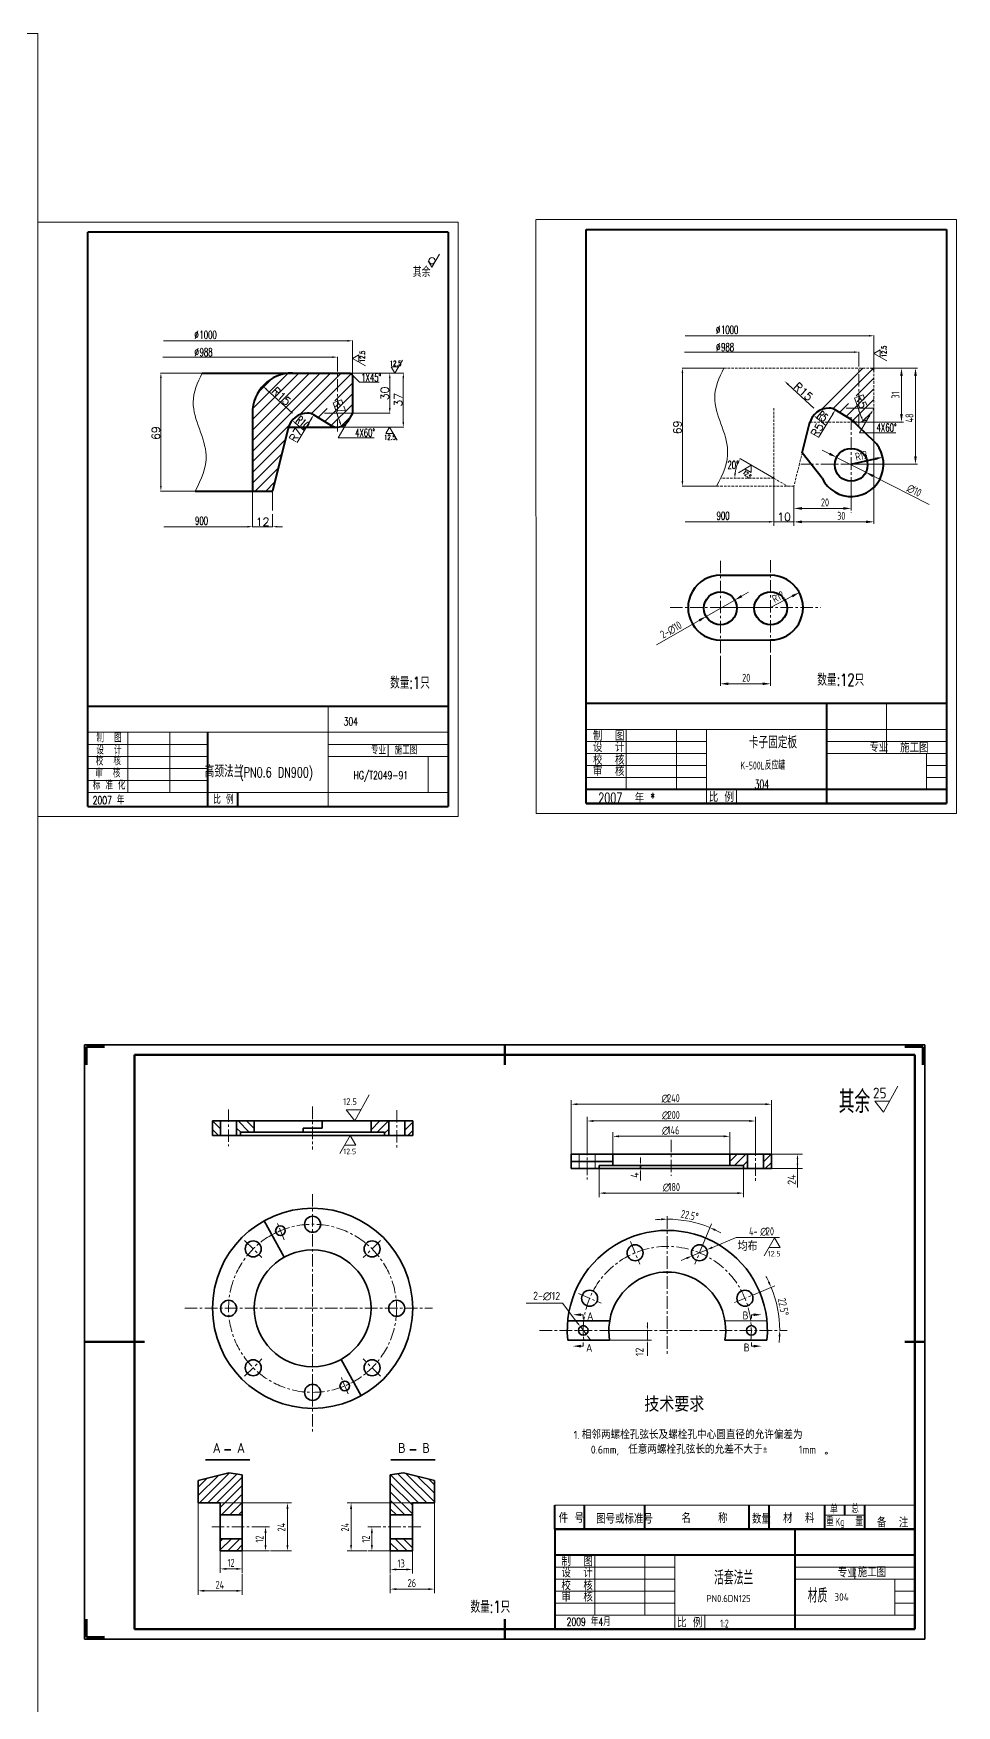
# Model space of a CAD drawing. Extents: x 2514 to 4956, y -860 to 401.
# Drawn here: x 3106 to 3567, y -435 to 401 of the extents above; entities that cross this region are included whole.
import ezdxf

# ---------------------------------------------------------------- set-up
doc = ezdxf.new("R2010")
doc.units = 0
doc.header["$LTSCALE"] = 5
doc.header["$MEASUREMENT"] = 0
for name, pattern in [('CENTER', [2, 1.25, -0.25, 0.25, -0.25]), ('DASHDOT2', [12.7, 6.35, -3.175, 0, -3.175]), ('HIDDEN', [0.375, 0.25, -0.125])]:
    doc.linetypes.add(name, pattern=pattern)
doc.layers.get('0').update_dxf_attribs({"linetype": 'CONTINUOUS', "lineweight": 18})
for name, color, linetype, lineweight in [('1', 1, 'CONTINUOUS', 40), ('10', 7, 'CONTINUOUS', 18), ('2', 7, 'CENTER', 18), ('3', 5, 'HIDDEN', 18), ('中心线', 3, 'CENTER', 18), ('图框_内框线', 5, 'CONTINUOUS', 50), ('图框_外框线', 7, 'CONTINUOUS', 35), ('图框_角线', 5, 'CONTINUOUS', 200), ('实线', 7, 'CONTINUOUS', 35), ('细线', 7, 'CONTINUOUS', 18), ('虚线', 5, 'DASHDOT2', 18)]:
    doc.layers.add(name, color=color, linetype=linetype, lineweight=lineweight)
doc.styles.add('HZ', font='txt', dxfattribs={"width": 0.5, "bigfont": 'hztxt'})
doc.styles.get("Standard").update_dxf_attribs({"font": 'isocp.shx', "width": 0.707, "bigfont": 'hztxt.shx'})

msp = doc.modelspace()

# ---------------------------------------------------------------- linework, layer by layer
for p, q in [((2513.86235, 401.15183), (3107.86235, 401.15183)), ((3107.86235, 401.15183), (3107.86235, -439.84817)), ((3107.86235, 9.80105), (3107.86235, 306.80105)), ((3107.86235, 9.80105), (3107.86235, 306.80105)), ((3107.86235, 306.80105), (3317.86235, 306.80105)), ((3317.86235, 9.80105), (3317.86235, 306.80105)), ((3317.86235, 9.80105), (3317.86235, 306.80105)), ((3356.89508, 308.20537), (3566.89508, 308.20537)), ((3566.89508, 308.20537), (3356.89508, 308.20537)), ((3566.89508, 11.20537), (3566.89508, 308.20537)), ((3566.89508, 308.20537), (3566.89508, 11.20537)), ((3566.89508, 11.20537), (3566.89508, 308.20537)), ((3304.78825, 284.35495), (3302.95457, 287.53099)), ((3304.78825, 284.35495), (3308.52001, 290.81854)), ((3170.632, 247.5077), (3262.53983, 247.5077)), ((3265.03983, 230.43595), (3265.03983, 247.6877)), ((3431.22739, 250.01454), (3523.13522, 250.01454)), ((3525.63522, 232.94279), (3525.63522, 250.19454)), ((3525.63522, 241.22539), (3528.81126, 243.05907)), ((3528.81126, 243.05907), (3528.81126, 239.3917)), ((3170.35743, 239.34333), (3255.04045, 239.34333)), ((3257.54045, 233.82321), (3257.54045, 239.52333)), ((3265.03983, 238.71855), (3268.21587, 240.55223)), ((3265.03983, 238.71855), (3271.50342, 234.98679)), ((3268.21587, 240.55223), (3268.21587, 236.88486)), ((3286.27302, 231.37345), (3284.43933, 234.54949)), ((3284.43933, 234.54949), (3288.10671, 234.54949)), ((3286.27302, 231.37345), (3290.00478, 237.83704)), ((3430.95283, 241.85017), (3515.63585, 241.85017)), ((3518.13585, 236.33005), (3518.13585, 242.03017)), ((3525.63522, 241.22539), (3532.09881, 237.49363)), ((3189.96954, 231.37345), (3169.1562, 231.37345)), ((3169.3362, 228.87345), (3169.3362, 174.87345)), ((3215.03983, 192.24827), (3254.165, 231.37345)), ((3215.03983, 197.55157), (3248.8617, 231.37345)), ((3215.03983, 202.85488), (3243.5584, 231.37345)), ((3215.03983, 208.15818), (3238.2551, 231.37345)), ((3215.16237, 213.58402), (3232.82926, 231.25091)), ((3217.81871, 221.54366), (3224.86961, 228.59457)), ((3238.66077, 210.56592), (3259.4683, 231.37345)), ((3244.47148, 211.07332), (3264.40572, 231.00756)), ((3256.21753, 217.51607), (3265.03983, 226.33837)), ((3264.10233, 231.37345), (3283.86354, 231.37345)), ((3265.03983, 230.37345), (3268.54342, 226.86986)), ((3268.54342, 226.86986), (3278.40672, 226.86986)), ((3283.68354, 228.87345), (3283.68354, 213.87345)), ((3283.92604, 231.37345), (3290.65213, 231.37345)), ((3290.47213, 228.87345), (3290.47213, 206.8622)), ((3450.56493, 233.88029), (3429.75159, 233.88029)), ((3429.93159, 231.38029), (3429.93159, 177.38029)), ((3495.63522, 213.88029), (3482.74247, 225.71359)), ((3499.25616, 213.07276), (3520.0637, 233.88029)), ((3505.06687, 213.58016), (3525.00111, 233.5144)), ((3516.81292, 220.02291), (3525.63522, 228.84521)), ((3235.03983, 211.37345), (3222.14707, 223.20675)), ((3251.19305, 207.1883), (3265.03983, 221.03507)), ((3511.78844, 209.69514), (3525.63522, 223.54191)), ((3515.09393, 207.69732), (3525.63522, 218.23861)), ((3515.93774, 218.98636), (3519.3194, 209.57523)), ((3247.88789, 209.18643), (3252.37039, 213.66893)), ((3251.10743, 211.37345), (3265.03983, 211.37345)), ((3254.49853, 205.19048), (3265.03983, 215.73177)), ((3255.34234, 216.47952), (3258.72401, 207.06839)), ((3259.21073, 204.59937), (3263.74895, 209.1376)), ((3265.10233, 211.37345), (3283.86354, 211.37345)), ((3497.96486, 199.23234), (3505.00373, 210.87549)), ((3508.48328, 211.69327), (3512.96578, 216.17577)), ((3511.70283, 213.88029), (3525.63522, 213.88029)), ((3523.14108, 209.56032), (3518.46807, 201.46643)), ((3519.80612, 207.10621), (3524.34435, 211.64444)), ((3215.03983, 186.94497), (3233.40512, 205.31027)), ((3240.98478, 202.70637), (3236.81644, 206.15135)), ((3237.36947, 196.7255), (3244.40833, 208.36865)), ((3257.60295, 204.3622), (3290.65213, 204.3622)), ((3262.54569, 207.05348), (3257.87268, 198.95959)), ((3283.58937, 204.3622), (3281.75568, 201.18616)), ((3281.75568, 201.18616), (3285.42306, 201.18616)), ((3283.58937, 204.3622), (3287.32113, 197.89861)), ((3501.58017, 205.21321), (3497.41183, 208.65819)), ((3518.46807, 201.46643), (3536.53989, 201.46643)), ((3215.03983, 181.64167), (3231.46257, 198.06441)), ((3257.87268, 198.95959), (3275.9445, 198.95959)), ((3215.03983, 176.33837), (3229.6948, 190.99334)), ((3216.37821, 172.37345), (3227.92703, 183.92228)), ((3464.35095, 185.30472), (3457.88736, 181.57296)), ((3458.88181, 188.46233), (3458.54656, 188.65589)), ((3475.58109, 178.821), (3458.93593, 188.43108)), ((3464.35095, 185.30472), (3464.35095, 181.63734)), ((3221.72898, 172.42092), (3226.15926, 176.85121)), ((3464.35095, 181.63734), (3461.17491, 183.47103)), ((3186.33216, 172.37345), (3169.1562, 172.37345)), ((3225.03983, 172.31095), (3225.03983, 162.74237)), ((3446.92755, 174.88029), (3429.75159, 174.88029)), ((3485.63522, 174.81779), (3485.63522, 165.24921)), ((3485.63522, 163.70812), (3485.63522, 154.99215)), ((3252.86235, 14.80105), (3252.86235, 64.80105)), ((3531.89508, 66.20537), (3531.89508, 41.20537)), ((3561.89508, 66.20537), (3561.89508, 16.20537)), ((3132.86235, 51.80105), (3312.86235, 51.80105)), ((3152.86235, 21.80105), (3152.86235, 51.80105)), ((3173.75902, 21.80105), (3173.75902, 51.80105)), ((3561.89508, 53.20537), (3381.89508, 53.20537)), ((3401.89508, 53.20537), (3401.89508, 23.20537)), ((3426.89508, 53.20537), (3426.89508, 23.20537)), ((3441.89508, 53.20537), (3441.89508, 16.20537)), ((3132.86235, 45.80105), (3192.86235, 45.80105)), ((3252.86235, 45.80105), (3312.86235, 45.80105)), ((3282.86235, 39.80105), (3282.86235, 45.80105)), ((3441.89508, 47.20537), (3381.89508, 47.20537)), ((3561.89508, 47.20537), (3501.89508, 47.20537)), ((3561.89508, 47.20537), (3501.89508, 47.20537)), ((3132.86235, 39.80105), (3192.86235, 39.80105)), ((3132.86235, 33.80105), (3192.86235, 33.80105)), ((3252.86235, 39.80105), (3312.86235, 39.80105)), ((3302.86235, 21.80105), (3302.86235, 39.80105)), ((3441.89508, 41.20537), (3381.89508, 41.20537)), ((3441.89508, 35.20537), (3381.89508, 35.20537)), ((3561.89508, 41.20537), (3501.89508, 41.20537)), ((3561.89508, 41.20537), (3501.89508, 41.20537)), ((3551.89508, 23.20537), (3551.89508, 41.20537)), ((3561.89508, 35.20537), (3551.89508, 35.20537)), ((3132.86235, 27.80105), (3192.86235, 27.80105)), ((3381.89508, 29.20537), (3441.89508, 29.20537)), ((3561.89508, 29.20537), (3551.89508, 29.20537)), ((3132.86235, 21.80105), (3312.86235, 21.80105)), ((3456.89508, 23.20537), (3456.89508, 16.20537)), ((3107.86235, 9.80105), (3317.86235, 9.80105)), ((3356.89508, 11.20537), (3566.89508, 11.20537)), ((3566.89508, 11.20537), (3356.89508, 11.20537)), ((3530.31752, -138.02054), (3537.51767, -125.06447)), ((3525.99745, -132.50222), (3530.31752, -138.02054)), ((3546.11038, -334.44258), (3366.11038, -334.44258)), ((3501.11038, -339.56096), (3521.11038, -339.56096)), ((3366.11038, -346.44258), (3546.11038, -346.44258)), ((3426.11038, -365.44258), (3366.11038, -365.44258)), ((3386.11038, -359.44258), (3386.11038, -389.44258)), ((3411.11038, -359.44258), (3411.11038, -389.44258)), ((3426.11038, -359.44258), (3426.11038, -396.44258)), ((3546.11038, -365.44258), (3486.11038, -365.44258)), ((3546.11038, -365.44258), (3486.11038, -365.44258)), ((3516.11038, -365.44258), (3516.11038, -371.44258)), ((3426.11038, -371.44258), (3366.11038, -371.44258)), ((3546.11038, -371.44258), (3486.11038, -371.44258)), ((3546.11038, -371.44258), (3486.11038, -371.44258)), ((3536.11038, -389.44258), (3536.11038, -371.44258)), ((3426.11038, -377.44258), (3366.11038, -377.44258)), ((3366.11038, -383.44258), (3426.11038, -383.44258)), ((3546.11038, -377.44258), (3536.11038, -377.44258)), ((3546.11038, -383.44258), (3536.11038, -383.44258)), ((3546.11038, -389.44258), (3366.11038, -389.44258)), ((3441.11038, -389.44258), (3441.11038, -396.44258)), ((3486.11038, -386.44258), (3486.11038, -396.44258))]:
    msp.add_line(p, q)
at = {"linetype": 'Continuous'}
for p, q in [((3524.63522, 233.88029), (3540.37916, 233.88029)), ((3524.63522, 233.88029), (3547.3822, 233.88029)), ((3539.37916, 229.88029), (3539.37916, 210.86904)), ((3546.3822, 229.88029), (3546.3822, 189.84629)), ((3525.63522, 213.88029), (3525.63522, 156.01232)), ((3518.13585, 206.86904), (3540.37916, 206.86904)), ((3503.37268, 191.0797), (3499.81036, 192.89902)), ((3506.93499, 189.26038), (3521.58366, 181.7791)), ((3514.25932, 185.84629), (3547.3822, 185.84629)), ((3514.25932, 177.29549), (3514.25932, 162.73463)), ((3525.14597, 179.95978), (3553.15259, 165.65641)), ((3485.63522, 174.81779), (3485.63522, 162.73463)), ((3485.63522, 174.81779), (3485.63522, 156.01232)), ((3489.63522, 163.73463), (3510.25932, 163.73463)), ((3521.63522, 157.01232), (3489.63522, 157.01232)), ((3456.05469, 117.88319), (3441.77655, 109.71693)), ((3459.52689, 119.86909), (3462.9991, 121.85499)), ((3474.01828, 114.12982), (3484.77495, 119.83192)), ((3438.30435, 107.73103), (3416.89242, 95.48465)), ((3448.91562, 90.00083), (3448.91562, 75.0718)), ((3473.96631, 90.33059), (3473.96631, 75.0718)), ((3452.91562, 76.0718), (3469.96631, 76.0718))]:
    msp.add_line(p, q, dxfattribs=at)
msp.add_circle((3304.78825, 287.53099), 1.58802)
msp.add_arc((3475.63522, 178.78975), 19.55228, 157.33096945, 172.66903055)
for points in [[(3190.03204, 231.37345), (3187.55838, 226.55672), (3181.90802, 213.18765), (3195.89672, 192.71357), (3189.58011, 178.26977), (3186.39466, 172.37345)], [(3450.62743, 233.88029), (3448.15377, 229.06356), (3442.50341, 215.69449), (3456.49212, 195.22041), (3450.1755, 180.77661), (3446.99005, 174.88029)]]:
    msp.add_open_spline(points, degree=3, knots=[4.191401079, 4.191401079, 4.191401079, 4.191401079, 19.663285797, 46.934023319, 65.917825714, 65.917825714, 65.917825714, 65.917825714])
for points in [[(3262.53983, 247.92437), (3262.53983, 247.09103), (3265.03983, 247.5077)], [(3523.13522, 250.43121), (3523.13522, 249.59787), (3525.63522, 250.01454)], [(3255.04045, 239.76), (3255.04045, 238.92666), (3257.54045, 239.34333)], [(3515.63585, 242.26684), (3515.63585, 241.4335), (3518.13585, 241.85017)], [(3168.91953, 228.87345), (3169.75286, 228.87345), (3169.3362, 231.37345)], [(3283.26688, 228.87345), (3284.10021, 228.87345), (3283.68354, 231.37345)], [(3290.05546, 228.87345), (3290.88879, 228.87345), (3290.47213, 231.37345)], [(3429.51492, 231.38029), (3430.34825, 231.38029), (3429.93159, 233.88029)], [(3483.02421, 226.02056), (3482.46072, 225.40662), (3480.90064, 227.40406)], [(3222.42882, 223.51372), (3221.86533, 222.89978), (3220.30525, 224.89722)], [(3244.05176, 208.58421), (3244.76491, 208.15308), (3245.70172, 210.50807)], [(3283.26688, 213.87345), (3284.10021, 213.87345), (3283.68354, 211.37345)], [(3497.67727, 208.97936), (3497.14639, 208.33701), (3495.48478, 210.25082)], [(3504.64716, 211.09105), (3505.3603, 210.65992), (3506.29712, 213.01491)], [(3519.71152, 209.71613), (3518.92728, 209.43433), (3520.16479, 207.2225)], [(3237.08188, 206.47252), (3236.551, 205.83017), (3234.88939, 207.74398)], [(3259.11613, 207.20929), (3258.33189, 206.92749), (3259.5694, 204.71566)], [(3290.05546, 206.8622), (3290.88879, 206.8622), (3290.47213, 204.3622)], [(3457.21999, 186.51018), (3457.96684, 186.1405), (3458.70244, 188.56589)], [(3429.51492, 177.38029), (3430.34825, 177.38029), (3429.93159, 174.88029)], [(3456.65857, 181.25799), (3455.82695, 181.31127), (3456.08293, 178.78975)], [(3168.91953, 174.87345), (3169.75286, 174.87345), (3169.3362, 172.37345)]]:
    msp.add_solid(points)
for points in [[(3538.7125, 229.88029), (3540.04583, 229.88029), (3539.37916, 233.88029)], [(3545.71553, 229.88029), (3547.04887, 229.88029), (3546.3822, 233.88029)], [(3538.7125, 210.86904), (3540.04583, 210.86904), (3539.37916, 206.86904)], [(3503.6759, 191.67342), (3503.06946, 190.48598), (3506.93499, 189.26038)], [(3545.71553, 189.84629), (3547.04887, 189.84629), (3546.3822, 185.84629)], [(3525.44919, 180.5535), (3524.84275, 179.36606), (3521.58366, 181.7791)], [(3489.63522, 164.4013), (3489.63522, 163.06796), (3485.63522, 163.73463)], [(3510.25932, 164.4013), (3510.25932, 163.06796), (3514.25932, 163.73463)], [(3489.63522, 157.67899), (3489.63522, 156.34566), (3485.63522, 157.01232)], [(3521.63522, 157.67899), (3521.63522, 156.34566), (3525.63522, 157.01232)], [(3459.19591, 120.44779), (3459.85788, 119.29039), (3456.05469, 117.88319)], [(3484.46271, 120.42094), (3485.08719, 119.24289), (3488.3091, 121.70536)], [(3437.97337, 108.30973), (3438.63533, 107.15233), (3441.77655, 109.71693)], [(3452.91562, 76.73846), (3452.91562, 75.40513), (3448.91562, 76.0718)], [(3469.96631, 76.73846), (3469.96631, 75.40513), (3473.96631, 76.0718)]]:
    msp.add_solid(points, dxfattribs=at)
at = {"layer": '1'}
for p, q in [((3132.86235, 64.80105), (3132.86235, 301.80105)), ((3312.86235, 301.80105), (3132.86235, 301.80105)), ((3312.86235, 301.80105), (3312.86235, 14.80105)), ((3381.89508, 303.20537), (3561.89508, 303.20537)), ((3381.89508, 16.20537), (3381.89508, 303.20537)), ((3561.89508, 303.20537), (3561.89508, 16.20537)), ((3190.03204, 231.37345), (3264.03983, 231.37345)), ((3264.03983, 231.37345), (3265.03983, 230.37345)), ((3265.03983, 230.37345), (3265.03983, 211.37345)), ((3524.63522, 233.88029), (3525.63522, 232.88029)), ((3215.03983, 211.37345), (3215.03983, 172.37345)), ((3245.70172, 210.50807), (3254.43632, 205.22758)), ((3265.03983, 211.37345), (3262.54569, 207.05348)), ((3232.89616, 203.79881), (3225.03983, 172.37345)), ((3233.0582, 204.37345), (3257.90773, 204.37345)), ((3186.39466, 172.37345), (3225.03983, 172.37345)), ((3132.86235, 64.80105), (3312.86235, 64.80105)), ((3132.86235, 14.80105), (3132.86235, 64.80105)), ((3501.89508, 66.20537), (3501.89508, 16.20537)), ((3192.86235, 14.80105), (3192.86235, 51.80105)), ((3207.86235, 14.80105), (3207.86235, 21.80105)), ((3561.89508, 23.20537), (3381.89508, 23.20537)), ((3132.86235, 14.80105), (3312.86235, 14.80105)), ((3381.89508, 16.20537), (3561.89508, 16.20537)), ((3561.89508, 16.20537), (3381.89508, 16.20537)), ((3366.11038, -346.44258), (3366.11038, -334.44258)), ((3380.98915, -346.44258), (3380.98915, -334.44258)), ((3411.11038, -346.44258), (3411.11038, -334.44258)), ((3463.26794, -346.44258), (3463.26794, -334.44258)), ((3473.26794, -346.44258), (3473.26794, -334.44258)), ((3501.11038, -346.44258), (3501.11038, -334.44258)), ((3511.11038, -339.56096), (3511.11038, -334.44258)), ((3521.11038, -346.44258), (3521.11038, -334.44258)), ((3546.11038, -346.44258), (3366.11038, -346.44258)), ((3366.11038, -346.44258), (3546.11038, -346.44258)), ((3486.11038, -346.44258), (3486.11038, -396.44258)), ((3546.11038, -359.44258), (3366.11038, -359.44258))]:
    msp.add_line(p, q, dxfattribs=at)
at = {"layer": '1', "linetype": 'Continuous'}
for p, q in [((3514.25932, 208.20136), (3506.29712, 213.01491)), ((3489.77581, 191.44267), (3493.65359, 206.88029)), ((3525.63522, 197.34434), (3514.25932, 208.20136)), ((3499.68086, 178.84024), (3489.77581, 191.44267)), ((3514.25932, 185.84629), (3526.14643, 188.47624)), ((3448.91562, 130.30116), (3473.96631, 130.3043)), ((3448.91562, 97.95205), (3473.96631, 97.95535)), ((3561.89508, 66.20537), (3381.89508, 66.20537))]:
    msp.add_line(p, q, dxfattribs=at)
at = {"layer": '1', "color": 1}
for p, q in [((3546.11038, -346.44258), (3366.11038, -346.44258)), ((3366.11038, -346.44258), (3366.11038, -396.44258)), ((3546.11038, -396.44258), (3366.11038, -396.44258))]:
    msp.add_line(p, q, dxfattribs=at)
at = {"layer": '1', "linetype": 'Continuous'}
for centre in [(3514.25932, 185.51974), (3448.91562, 113.80006), (3474.01828, 113.80328)]:
    msp.add_circle(centre, 8.22425, dxfattribs=at)
at = {"layer": '1'}
for centre, radius, start, end in [((3235.03983, 211.37345), 20, 90, 180), ((3242.59759, 201.37345), 10, 90, 165.96375653), ((3242.59759, 205.37345), 6, 58.844956, 90), ((3503.19298, 203.88029), 10, 90, 165.96375653), ((3503.19298, 207.88029), 6, 58.844956, 90), ((3257.54045, 210.3622), 6, 238.844956, 333.46678879)]:
    msp.add_arc(centre, radius, start, end, dxfattribs=at)
at = {"layer": '1', "linetype": 'Continuous'}
for centre, start, end in [((3514.25932, 185.84629), 205.66778432, 47.36785212), ((3448.91562, 114.12661), 90, 270.0151075), ((3474.01828, 114.12982), 269.81588959, 90.18411041)]:
    msp.add_arc(centre, 16.17456, start, end, dxfattribs=at)
msp.add_solid([(3526.00241, 189.12716), (3526.29044, 187.82531), (3530.05198, 189.34032)], dxfattribs=at)
at = {"layer": '10'}
for p, q in [((3356.70832, 308.20537), (3356.89508, 11.20537)), ((3475.63522, 178.66475), (3475.63522, 155.09835)), ((3475.63522, 176.92514), (3475.63522, 156.82758)), ((3215.03983, 174.4183), (3215.03983, 154.32074)), ((3225.03983, 160.87776), (3225.03983, 154.32074)), ((3485.63522, 163.3846), (3485.63522, 156.82758)), ((3212.53983, 154.59151), (3170.76318, 154.59151)), ((3212.53983, 154.59151), (3210.03983, 154.59151)), ((3215.03983, 154.59151), (3225.03983, 154.59151)), ((3227.53983, 154.59151), (3230.03983, 154.59151)), ((3473.13522, 157.09835), (3431.35857, 157.09835)), ((3473.13522, 157.00758), (3470.63522, 157.00758)), ((3475.63522, 157.00758), (3485.63522, 157.00758)), ((3488.13522, 157.00758), (3490.63522, 157.00758)), ((3525.99745, -132.50222), (3533.38425, -132.50222))]:
    msp.add_line(p, q, dxfattribs=at)
for points in [[(3212.53983, 155.00818), (3212.53983, 154.17484), (3215.03983, 154.59151)], [(3212.53983, 155.00818), (3212.53983, 154.17484), (3215.03983, 154.59151)], [(3227.53983, 155.00818), (3227.53983, 154.17484), (3225.03983, 154.59151)], [(3473.13522, 157.51502), (3473.13522, 156.68168), (3475.63522, 157.09835)], [(3473.13522, 157.42424), (3473.13522, 156.59091), (3475.63522, 157.00758)], [(3488.13522, 157.42424), (3488.13522, 156.59091), (3485.63522, 157.00758)]]:
    msp.add_solid(points, dxfattribs=at)
at = {"layer": '2'}
for p, q in [((3518.13585, 204.64749), (3518.13585, 236.26755)), ((3257.54045, 202.14064), (3257.54045, 233.76071)), ((3514.25932, 209.31896), (3514.25932, 161.72051)), ((3489.10469, 185.84306), (3539.31001, 185.8495)), ((3448.91562, 137.59928), (3448.91562, 90.00083)), ((3473.96631, 137.92904), (3473.96631, 90.33059)), ((3423.76099, 114.12338), (3473.96631, 114.12982)), ((3448.86365, 114.1266), (3499.06897, 114.13304))]:
    msp.add_line(p, q, dxfattribs=at)
at = {"layer": '3'}
for p, q in [((3450.62743, 233.88029), (3524.63522, 233.88029)), ((3525.63522, 232.88029), (3525.63522, 213.88029)), ((3475.63522, 213.88029), (3475.63522, 178.78975)), ((3506.29712, 213.01491), (3515.03171, 207.73442)), ((3525.63522, 213.88029), (3523.14108, 209.56032)), ((3493.49156, 206.30565), (3485.63522, 174.88029)), ((3493.65359, 206.88029), (3518.50312, 206.88029)), ((3475.63522, 178.78975), (3448.98824, 178.78975)), ((3475.63522, 178.78975), (3482.40659, 174.88029)), ((3446.99005, 174.88029), (3485.63522, 174.88029))]:
    msp.add_line(p, q, dxfattribs=at)
msp.add_arc((3518.13585, 212.86904), 6, 238.844956, 333.46678879, dxfattribs=at)
at = {"layer": '中心线'}
for p, q in [((3203.14996, -136.69603), (3203.14996, -155.12242)), ((3245.14996, -135.25661), (3245.14996, -156.77479)), ((3287.14996, -137.00835), (3287.14996, -155.74705)), ((3382.38282, -153.28368), (3382.38282, -171.71008)), ((3424.38282, -151.84426), (3424.38282, -169.93426)), ((3466.38282, -153.596), (3466.38282, -172.3347)), ((3245.14996, -179.00047), (3245.14996, -297.97836)), ((3422.37419, -190.05397), (3422.37419, -259.13545)), ((3230.94877, -201.8349), (3227.18911, -192.75827)), ((3211.17684, -202.14647), (3219.82219, -210.79182)), ((3279.12308, -202.14647), (3270.47773, -210.79182)), ((3403.98807, -202.78507), (3408.6669, -214.08077)), ((3440.76031, -202.78507), (3436.08148, -214.08077)), ((3377.98616, -228.78697), (3389.28186, -233.4658)), ((3455.95612, -233.263), (3466.3247, -228.9682)), ((3181.29328, -236.11959), (3305.02052, -236.11959)), ((3358.51751, -247.1731), (3482.24475, -247.1731)), ((3211.17684, -270.09272), (3219.82219, -261.44737)), ((3279.12308, -270.09272), (3270.47773, -261.44737)), ((3245.14996, -284.16485), (3245.14996, -271.93847)), ((3262.84832, -278.84721), (3259.20944, -270.06218)), ((3194.76247, -345.36179), (3215.15483, -345.36179)), ((3299.20186, -345.36179), (3278.8095, -345.36179))]:
    msp.add_line(p, q, dxfattribs=at)
msp.add_circle((3245.14996, -236.11959), 42, dxfattribs=at)
msp.add_arc((3422.37419, -247.1731), 42, 353.43757213, 186.56242787, dxfattribs=at)
at = {"layer": '图框_内框线'}
for p, q in [((3341.11038, -104.44258), (3341.11038, -114.44258)), ((3546.11038, -109.44258), (3156.11038, -109.44258)), ((3156.11038, -109.44258), (3156.11038, -396.44258)), ((3546.11038, -396.44258), (3546.11038, -109.44258)), ((3131.11038, -252.94258), (3161.11038, -252.94258)), ((3551.11038, -252.94258), (3541.11038, -252.94258)), ((3341.11038, -401.44258), (3341.11038, -391.44258)), ((3156.11038, -396.44258), (3546.11038, -396.44258))]:
    msp.add_line(p, q, dxfattribs=at)
at = {"layer": '图框_外框线'}
for p, q in [((3551.11038, -104.44258), (3131.11038, -104.44258)), ((3131.11038, -104.44258), (3131.11038, -401.44258)), ((3551.11038, -401.44258), (3551.11038, -104.44258)), ((3131.11038, -401.44258), (3551.11038, -401.44258))]:
    msp.add_line(p, q, dxfattribs=at)
at = {"layer": '图框_角线'}
for p, q in [((3132.11038, -114.44258), (3132.11038, -105.44258)), ((3132.11038, -105.44258), (3141.11038, -105.44258)), ((3541.11038, -105.44258), (3550.11038, -105.44258)), ((3550.11038, -105.44258), (3550.11038, -114.44258)), ((3132.11038, -400.44258), (3132.11038, -391.44258)), ((3141.11038, -400.44258), (3132.11038, -400.44258))]:
    msp.add_line(p, q, dxfattribs=at)
at = {"layer": '实线'}
for p, q in [((3195.14996, -142.46848), (3295.14996, -142.46848)), ((3195.14996, -142.46848), (3195.14996, -149.66848)), ((3195.14996, -149.66848), (3295.14996, -149.66848)), ((3199.14996, -142.46848), (3199.14996, -149.66848)), ((3207.14996, -142.46848), (3207.14996, -149.66848)), ((3209.14996, -148.06848), (3281.14996, -148.06848)), ((3209.14996, -148.06848), (3209.14996, -149.66848)), ((3215.94996, -142.46848), (3215.94996, -148.06848)), ((3240.34996, -146.06848), (3240.34996, -148.06848)), ((3240.34996, -146.06848), (3249.94996, -146.06848)), ((3249.94996, -142.46848), (3249.94996, -146.06848)), ((3274.34996, -142.46848), (3274.34996, -148.06848)), ((3281.14996, -148.06848), (3281.14996, -149.66848)), ((3283.14996, -142.46848), (3283.14996, -149.66848)), ((3291.14996, -142.46848), (3291.14996, -149.66848)), ((3295.14996, -142.46848), (3295.14996, -149.66848)), ((3374.38282, -159.05613), (3474.38282, -159.05613)), ((3374.38282, -159.05613), (3374.38282, -166.25613)), ((3374.38282, -162.65613), (3395.18282, -162.65613)), ((3374.38282, -166.25613), (3474.38282, -166.25613)), ((3388.38282, -164.65613), (3460.38282, -164.65613)), ((3388.38282, -164.65613), (3388.38282, -166.25613)), ((3389.18282, -166.25613), (3410.96115, -166.25613)), ((3395.18282, -159.05613), (3395.18282, -164.65613)), ((3395.98282, -164.65613), (3410.96115, -164.65613)), ((3408.96115, -164.65613), (3408.96115, -166.25613)), ((3453.58282, -159.05613), (3453.58282, -164.65613)), ((3460.38282, -164.65613), (3460.38282, -166.25613)), ((3462.38282, -159.05613), (3462.38282, -166.25613)), ((3470.38282, -159.05613), (3470.38282, -166.25613)), ((3474.38282, -159.05613), (3474.38282, -166.25613)), ((3220.86184, -192.41505), (3230.9657, -210.59614)), ((3372.60512, -242.3731), (3393.57141, -242.3731)), ((3372.60512, -251.9731), (3393.57141, -251.9731)), ((3451.17696, -251.9731), (3472.14325, -251.9731)), ((3259.33422, -261.64305), (3269.43807, -279.82414)), ((3201.15554, -306.91234), (3204.31539, -306.91234)), ((3293.78022, -306.91234), (3296.94006, -306.91234)), ((3191.68702, -311.84119), (3213.81404, -311.84119)), ((3284.3117, -311.84119), (3306.43871, -311.84119)), ((3187.98744, -322.1058), (3203.32726, -318.35962)), ((3187.98744, -322.1058), (3187.98744, -333.36179)), ((3203.32726, -318.35962), (3209.98744, -319.35062)), ((3209.98744, -319.35062), (3209.98744, -357.36179)), ((3290.63707, -318.35962), (3283.97689, -319.35062)), ((3283.97689, -319.35062), (3283.97689, -357.36179)), ((3305.97689, -322.1058), (3290.63707, -318.35962)), ((3305.97689, -322.1058), (3305.97689, -333.36179)), ((3187.98744, -333.36179), (3198.98744, -333.36179)), ((3198.98744, -333.36179), (3198.98744, -357.36179)), ((3294.97689, -333.36179), (3294.97689, -357.36179)), ((3305.97689, -333.36179), (3294.97689, -333.36179)), ((3198.98744, -339.36179), (3209.98744, -339.36179)), ((3294.97689, -339.36179), (3283.97689, -339.36179)), ((3198.98744, -351.36179), (3209.98744, -351.36179)), ((3198.98744, -357.36179), (3209.98744, -357.36179)), ((3294.97689, -351.36179), (3283.97689, -351.36179)), ((3294.97689, -357.36179), (3283.97689, -357.36179))]:
    msp.add_line(p, q, dxfattribs=at)
for centre, radius in [((3245.14996, -236.11959), 50), ((3245.14996, -194.11959), 4), ((3229.07726, -197.31665), 2.4), ((3215.45147, -206.42111), 4), ((3245.14996, -236.11959), 29.2), ((3274.84844, -206.42111), 4), ((3406.30148, -208.37016), 4), ((3438.44689, -208.37016), 4), ((3203.14996, -236.11959), 4), ((3287.14996, -236.11959), 4), ((3383.57125, -231.10039), 4), ((3461.17713, -231.10039), 4), ((3380.37419, -247.1731), 2.4), ((3464.37419, -247.1731), 2.4), ((3215.45147, -265.81808), 4), ((3274.84844, -265.81808), 4), ((3245.14996, -278.11959), 4), ((3261.22266, -274.92254), 2.4)]:
    msp.add_circle(centre, radius, dxfattribs=at)
for radius, start, end in [(50, 354.49112133, 185.50887867), (29.2, 350.53857381, 189.46142619)]:
    msp.add_arc((3422.37419, -247.1731), radius, start, end, dxfattribs=at)
at = {"layer": '细线'}
for p, q in [((3266.28231, -142.34914), (3273.48246, -129.39307)), ((3374.38282, -159.05613), (3374.38282, -132.09847)), ((3474.38282, -159.05613), (3474.38282, -132.09847)), ((3261.96224, -136.83082), (3269.34904, -136.83082)), ((3261.96224, -136.83082), (3266.28231, -142.34914)), ((3377.38282, -134.09847), (3471.38282, -134.09847)), ((3382.38282, -153.28368), (3382.38282, -140.47957)), ((3466.38282, -153.596), (3466.38282, -140.47957)), ((3199.14996, -146.47186), (3195.14996, -142.47186)), ((3198.10394, -149.66848), (3195.14996, -146.7145)), ((3209.23186, -148.06848), (3207.14996, -145.98658)), ((3213.4745, -148.06848), (3207.8745, -142.46848)), ((3215.94996, -146.30129), (3212.11714, -142.46848)), ((3263.911, -149.69004), (3258.68998, -158.73312)), ((3263.911, -149.69004), (3266.76235, -154.62871)), ((3274.34996, -142.62366), (3274.50514, -142.46848)), ((3274.34996, -146.8663), (3278.74778, -142.46848)), ((3277.39042, -148.06848), (3282.99042, -142.46848)), ((3281.14996, -148.55158), (3283.14996, -146.55158)), ((3291.14996, -142.79422), (3291.47571, -142.46848)), ((3291.14996, -147.03686), (3295.14996, -143.03686)), ((3292.76099, -149.66848), (3295.14996, -147.2795)), ((3385.38282, -142.47957), (3463.38282, -142.47957)), ((3395.18282, -159.05613), (3395.18282, -148.1423)), ((3398.18282, -150.1423), (3450.58282, -150.1423)), ((3453.58282, -159.05613), (3453.58282, -148.1423)), ((3261.05966, -154.62871), (3266.76235, -154.62871)), ((3388.38282, -166.25613), (3388.38282, -180.51788)), ((3408.96115, -162.65613), (3408.96115, -160.65613)), ((3453.58282, -162.79491), (3457.32161, -159.05613)), ((3455.96425, -164.65613), (3461.56425, -159.05613)), ((3460.20689, -164.65613), (3462.38282, -162.48019)), ((3460.38282, -166.25613), (3460.38282, -180.51788)), ((3470.38282, -162.96547), (3474.29217, -159.05613)), ((3471.33481, -166.25613), (3474.38282, -163.20811)), ((3474.38282, -159.05613), (3489.92149, -159.05613)), ((3474.38282, -166.25613), (3489.92149, -166.25613)), ((3487.42149, -161.55613), (3487.42149, -175.66951)), ((3408.96115, -168.25613), (3408.96115, -172.1989)), ((3391.38282, -178.51788), (3457.38282, -178.51788)), ((3440.76031, -202.78507), (3444.42812, -193.93019)), ((3434.75906, -209.91932), (3442.13472, -206.82099)), ((3456.84947, -200.63969), (3444.90059, -205.65911)), ((3478.51613, -200.63969), (3456.84947, -200.63969)), ((3475.9792, -200.81156), (3470.75818, -209.85464)), ((3473.12786, -205.75023), (3478.83054, -205.75023)), ((3475.9792, -200.81156), (3478.83054, -205.75023)), ((3431.99319, -211.0812), (3429.22732, -212.24307)), ((3466.3247, -228.9682), (3476.1111, -224.91454)), ((3370.04815, -233.51445), (3351.91715, -233.51445)), ((3377.72071, -243.66324), (3370.04815, -233.51445)), ((3380.37419, -239.322), (3378.38489, -239.322)), ((3380.37419, -241.12832), (3380.37419, -239.322)), ((3464.37419, -241.12832), (3464.37419, -239.322)), ((3464.37419, -239.322), (3466.36349, -239.322)), ((3381.82154, -249.08756), (3378.92684, -245.25863)), ((3383.02766, -250.68295), (3384.23379, -252.27834)), ((3393.17419, -247.1731), (3414.43808, -247.1731)), ((3412.43808, -245.1731), (3412.43808, -243.1731)), ((3412.43808, -247.1731), (3412.43808, -251.9731)), ((3380.37419, -255.02419), (3378.38489, -255.02419)), ((3380.37419, -253.21788), (3380.37419, -255.02419)), ((3393.57141, -251.9731), (3414.43808, -251.9731)), ((3412.43808, -253.9731), (3412.43808, -259.92597)), ((3464.37419, -253.21788), (3464.37419, -255.02419)), ((3464.37419, -255.02419), (3466.36349, -255.02419)), ((3187.98744, -329.73962), (3198.08793, -319.63913)), ((3187.98744, -325.49698), (3192.4744, -321.01003)), ((3188.60791, -333.36179), (3203.57345, -318.39625)), ((3192.85055, -333.36179), (3207.26657, -318.94577)), ((3197.09319, -333.36179), (3209.98744, -320.46754)), ((3198.98744, -335.71018), (3209.98744, -324.71018)), ((3294.97689, -334.56695), (3283.97689, -323.56695)), ((3298.01437, -333.36179), (3283.99979, -319.34721)), ((3302.25701, -333.36179), (3287.69292, -318.7977)), ((3305.97689, -332.83903), (3291.7755, -318.63764)), ((3305.97689, -328.59639), (3297.38904, -320.00854)), ((3305.97689, -324.35375), (3303.00257, -321.37943)), ((3187.98744, -333.36179), (3187.98744, -379.32999)), ((3198.98744, -333.36179), (3234.59477, -333.36179)), ((3199.57848, -339.36179), (3209.98744, -328.95282)), ((3203.82112, -339.36179), (3209.98744, -333.19547)), ((3294.97689, -333.36179), (3262.36741, -333.36179)), ((3294.97689, -338.80959), (3283.97689, -327.80959)), ((3291.28645, -339.36179), (3283.97689, -332.05223)), ((3305.97689, -333.36179), (3305.97689, -378.46428)), ((3208.06376, -339.36179), (3209.98744, -337.43811)), ((3232.59477, -354.36179), (3232.59477, -336.36179)), ((3264.36741, -336.36179), (3264.36741, -354.36179)), ((3287.04381, -339.36179), (3283.97689, -336.29487)), ((3215.15483, -345.36179), (3223.61876, -345.36179)), ((3221.61876, -354.36179), (3221.61876, -348.36179)), ((3278.8095, -345.36179), (3272.76573, -345.36179)), ((3274.76573, -354.36179), (3274.76573, -348.36179)), ((3198.98744, -352.68075), (3200.3064, -351.36179)), ((3198.98744, -356.92339), (3204.54904, -351.36179)), ((3198.98744, -357.36179), (3198.98744, -368.3644)), ((3202.79168, -357.36179), (3208.79168, -351.36179)), ((3207.03432, -357.36179), (3209.98744, -354.40867)), ((3209.98744, -357.36179), (3209.98744, -368.3644)), ((3209.98744, -357.36179), (3223.61876, -357.36179)), ((3224.11876, -357.36179), (3234.59477, -357.36179)), ((3272.26573, -357.36179), (3262.36741, -357.36179)), ((3283.97689, -357.36179), (3272.76573, -357.36179)), ((3288.07325, -357.36179), (3283.97689, -353.26543)), ((3283.97689, -357.36179), (3283.97689, -368.65297)), ((3292.31589, -357.36179), (3286.31589, -351.36179)), ((3294.97689, -355.78015), (3290.55853, -351.36179)), ((3294.97689, -351.53751), (3294.80117, -351.36179)), ((3294.97689, -357.36179), (3294.97689, -368.65297)), ((3201.98744, -366.3644), (3206.98744, -366.3644)), ((3286.97689, -366.65297), (3291.97689, -366.65297)), ((3209.98744, -368.8644), (3209.98744, -379.32999)), ((3283.97689, -369.15297), (3283.97689, -378.46428)), ((3190.98744, -377.32999), (3206.98744, -377.32999)), ((3286.97689, -376.46428), (3302.97689, -376.46428))]:
    msp.add_line(p, q, dxfattribs=at)
msp.add_circle((3501.87529, -308.50734), 0.55135, dxfattribs=at)
for radius, start, end in [(55.62971, 93.09022264, 96.18044528), (55.62971, 67.5, 90), (55.62971, 61.31955472, 64.40977736), (56.16442, 25.56079528, 28.62159057), (56.16442, 0, 22.5), (56.16442, 353.87840943, 356.93920472)]:
    msp.add_arc((3422.37419, -247.1731), radius, start, end, dxfattribs=at)
for points in [[(3377.38282, -133.59847), (3377.38282, -134.59847), (3374.38282, -134.09847)], [(3471.38282, -133.59847), (3471.38282, -134.59847), (3474.38282, -134.09847)], [(3385.38282, -141.97957), (3385.38282, -142.97957), (3382.38282, -142.47957)], [(3463.38282, -141.97957), (3463.38282, -142.97957), (3466.38282, -142.47957)], [(3398.18282, -149.6423), (3398.18282, -150.6423), (3395.18282, -150.1423)], [(3450.58282, -149.6423), (3450.58282, -150.6423), (3453.58282, -150.1423)], [(3408.62782, -162.65613), (3409.29448, -162.65613), (3408.96115, -164.65613)], [(3408.62782, -168.25613), (3409.29448, -168.25613), (3408.96115, -166.25613)], [(3487.00482, -161.55613), (3487.83816, -161.55613), (3487.42149, -159.05613)], [(3487.00482, -163.75613), (3487.83816, -163.75613), (3487.42149, -166.25613)], [(3391.38282, -178.01788), (3391.38282, -179.01788), (3388.38282, -178.51788)], [(3457.38282, -178.01788), (3457.38282, -179.01788), (3460.38282, -178.51788)], [(3419.3618, -191.12446), (3419.38876, -192.1241), (3422.37419, -191.54339)], [(3446.1987, -197.45693), (3446.60616, -196.5437), (3443.66275, -195.77795)], [(3444.70695, -205.19814), (3445.09424, -206.12009), (3442.13472, -206.82099)], [(3431.79954, -210.62022), (3432.18684, -211.54217), (3434.75906, -209.91932)], [(3473.49834, -222.7363), (3472.58501, -223.14353), (3474.26334, -225.6799)], [(3379.23685, -238.6586), (3379.23685, -239.99193), (3375.23685, -239.32527)], [(3465.51152, -238.6586), (3465.51152, -239.99193), (3469.51152, -239.32527)], [(3377.98661, -243.46222), (3377.45481, -243.86426), (3378.92684, -245.25863)], [(3383.29356, -250.48193), (3382.76176, -250.88397), (3381.82154, -249.08756)], [(3412.10474, -245.1731), (3412.77141, -245.1731), (3412.43808, -247.1731)], [(3477.95866, -250.15867), (3478.9583, -250.18538), (3478.5386, -247.1731)], [(3379.23685, -255.68759), (3379.23685, -254.35426), (3375.23685, -255.02092)], [(3412.10474, -253.9731), (3412.77141, -253.9731), (3412.43808, -251.9731)], [(3465.51152, -255.68759), (3465.51152, -254.35426), (3469.51152, -255.02092)], [(3232.09477, -336.36179), (3233.09477, -336.36179), (3232.59477, -333.36179)], [(3263.86741, -336.36179), (3264.86741, -336.36179), (3264.36741, -333.36179)], [(3221.11876, -348.36179), (3222.11876, -348.36179), (3221.61876, -345.36179)], [(3274.26573, -348.36179), (3275.26573, -348.36179), (3274.76573, -345.36179)], [(3221.11876, -354.36179), (3222.11876, -354.36179), (3221.61876, -357.36179)], [(3232.09477, -354.36179), (3233.09477, -354.36179), (3232.59477, -357.36179)], [(3263.86741, -354.36179), (3264.86741, -354.36179), (3264.36741, -357.36179)], [(3274.26573, -354.36179), (3275.26573, -354.36179), (3274.76573, -357.36179)], [(3201.98744, -365.8644), (3201.98744, -366.8644), (3198.98744, -366.3644)], [(3206.98744, -365.8644), (3206.98744, -366.8644), (3209.98744, -366.3644)], [(3286.97689, -366.15297), (3286.97689, -367.15297), (3283.97689, -366.65297)], [(3291.97689, -366.15297), (3291.97689, -367.15297), (3294.97689, -366.65297)], [(3286.97689, -375.96428), (3286.97689, -376.96428), (3283.97689, -376.46428)], [(3302.97689, -375.96428), (3302.97689, -376.96428), (3305.97689, -376.46428)], [(3190.98744, -376.82999), (3190.98744, -377.82999), (3187.98744, -377.32999)], [(3206.98744, -376.82999), (3206.98744, -377.82999), (3209.98744, -377.32999)]]:
    msp.add_solid(points, dxfattribs=at)
at = {"layer": '虚线'}
for p, q in [((3378.38282, -159.05613), (3378.38282, -166.25613)), ((3386.38282, -159.05613), (3386.38282, -166.25613)), ((3451.17696, -242.3731), (3472.14325, -242.3731))]:
    msp.add_line(p, q, dxfattribs=at)

# ---------------------------------------------------------------- texts
at = {"style": 'HZ'}
for s, height, width, p in [('其余', 5.222842, 0.63, (3295.18072, 279.34945)), ('制  图', 4, 0.7, (3137.13002, 46.85403)), ('制  图', 5, 0.7, (3385.26411, 47.60846)), ('设  计', 4, 0.7, (3137.13002, 40.80238)), ('专业', 4, 0.7, (3274.25721, 40.80238)), ('施工图', 4, 0.7, (3286.10404, 40.80238)), ('设  计', 5, 0.7, (3385.26411, 42.0037)), ('专业', 5, 0.7, (3523.3637, 42.0037)), ('施工图', 5, 0.7, (3538.70231, 41.71766)), ('审  核', 4, 0.7, (3136.55279, 29.27541)), ('校  核', 4, 0.7, (3136.8414, 35.32707)), ('校  核', 5, 0.7, (3385.26411, 35.53667)), ('审  核', 5, 0.7, (3385.26411, 29.93191)), ('标 准 化', 4, 0.7, (3135.30935, 23.27541)), ('2007 年', 4, 0.7, (3135.25127, 15.81268)), ('比 例', 4, 0.7, (3195.52614, 16.10086)), ('2007  年 * ', 5, 0.7, (3387.85348, 16.56671)), ('比 例', 5, 0.7, (3443.09331, 16.99785)), ('其余', 11.25, 0.7, (3507.99897, -138.5103)), ('单', 4, 0.7, (3503.7028, -338.66496)), ('总', 4, 0.7, (3514.29171, -338.44096)), ('件 号', 5, 0.7, (3368.13921, -343.34946)), ('图号或标准号', 5, 0.7, (3386.80139, -343.73879)), ('名    称', 5, 0.7, (3429.46793, -343.4249)), ('数量', 5, 0.7, (3464.67767, -343.78137)), ('材  料', 5, 0.7, (3480.22519, -343.40773)), ('重    量', 4, 0.7, (3501.72169, -344.85079)), ('备  注', 5, 0.7, (3527.1178, -345.6384)), ('制  图', 5, 0.7, (3369.47942, -365.03949)), ('设  计', 5, 0.7, (3369.47942, -370.64425)), ('活套法兰', 7, 0.7, (3445.73043, -374.27111)), ('专业', 5, 0.7, (3507.579, -370.64425)), ('施工图', 5, 0.7, (3517.53745, -370.42279)), ('校  核', 5, 0.7, (3369.47942, -377.11128)), ('材质', 7, 0.7, (3492.55137, -383.21063)), ('审  核', 5, 0.7, (3369.47942, -382.71604)), ('2009 年4月', 4, 0.7, (3372.06879, -394.80084)), ('比 例', 5, 0.7, (3427.30862, -395.6501))]:
    msp.add_text(s, height=height, dxfattribs=dict(at, width=width)).set_placement(p)
for s, rotation, p in [('R15', 317.45348993, (3485.1571, 224.17605)), ('R5', 289.7646641, (3516.1603, 219.84557)), ('69', 90, (3429.43159, 200.7751)), ('R5', 58.844956, (3497.15758, 198.86345))]:
    msp.add_text(s, height=4, rotation=rotation, dxfattribs=at).set_placement(p)
msp.add_text('10', height=4, dxfattribs=at).set_placement((3477.30188, 157.50758))
at = {"width": 0.63}
for s, p in [('K-500L反应罐', (3458.92993, 33.20568)), ('Kg', (3506.46886, -344.85079)), ('1:2', (3448.82234, -395.68396))]:
    msp.add_text(s, height=4, dxfattribs=at).set_placement(p)
at = {"linetype": 'Continuous', "style": 'HZ', "width": 0.63}
msp.add_text('304', height=4.5, dxfattribs=at).set_placement((3465.9528, 23.53269))
at = {"layer": '1', "style": 'HZ'}
for s, height, width, p in [('∅', 4, 0.63, (3186.09112, 248.50224)), ('1000', 4, 0.63, (3188.61112, 248.50224)), ('∅', 4, 0.63, (3446.68651, 251.00908)), ('1000', 4, 0.63, (3449.20651, 251.00908)), ('∅', 4, 0.63, (3186.14937, 239.84333)), ('988', 4, 0.63, (3188.66937, 239.84333)), ('∅', 4, 0.63, (3446.74476, 242.35017)), ('988', 4, 0.63, (3449.26476, 242.35017)), ('12.5', 2.5, 0.63, (3283.72, 234.94722)), ('1X45°', 4, 0.63, (3269.47303, 227.17189)), ('4X60%%D', 4, 0.63, (3266.38161, 199.58842)), ('4X60°', 4, 0.63, (3526.97701, 202.09526)), ('12.5', 2.5, 0.63, (3280.90792, 197.99822)), ('20°', 4, 0.63, (3452.42137, 183.44451)), ('900', 4, 0.63, (3186.39788, 155.59151)), ('900', 4, 0.63, (3446.99328, 158.09835)), ('数量:1只', 6, 0.7, (3283.83969, 73.60513)), ('数量:12只', 6, 0.7, (3497.28651, 75.10331)), ('304', 4, 0.7, (3260.62276, 55.26174)), ('卡子固定板', 6, 0.7, (3463.07543, 43.80166)), ('高颈法兰', 6, 0.7, (3191.21755, 29.30853)), ('(PN0.6 DN900)', 5, 0.7, (3208.63296, 29.29259)), ('HG/T2049-91', 4, 0.7, (3265.64522, 28.33679)), ('数量:1只', 6, 0.7, (3324.02626, -388.32156))]:
    msp.add_text(s, height=height, dxfattribs=dict(at, width=width)).set_placement(p)
at = {"layer": '1', "style": 'HZ', "width": 0.63}
for s, height, rotation, p in [('12.5', 2.5, 90, (3531.87208, 239.29866)), ('12.5', 2.5, 90, (3271.27669, 236.79182)), ('R10', 4, 320, (3236.39318, 207.17835)), ('12.5', 2, 319.02928952, (3459.84791, 181.52784))]:
    msp.add_text(s, height=height, rotation=rotation, dxfattribs=at).set_placement(p)
at = {"layer": '1', "style": 'HZ'}
for s, rotation, p in [('R15', 317.45348993, (3224.31613, 221.89461)), ('R7', 289.7646641, (3255.56491, 217.33873)), ('30', 90, (3283.18354, 217.75832)), ('37', 90, (3289.97213, 214.5827)), ('69', 90, (3168.8362, 197.93493)), ('R7', 58.844956, (3236.56219, 196.35661))]:
    msp.add_text(s, height=4, rotation=rotation, dxfattribs=at).set_placement(p)
at = {"layer": '1', "linetype": 'Continuous', "width": 0.7}
for s, rotation, p in [('31', 90, (3538.37916, 218.6203)), ('48', 90, (3545.3822, 206.71868)), ('R13', 12.47538548, (3516.79732, 187.43198)), ('∅10', 332.9459782, (3541.70336, 172.62656)), ('R12', 27.92798417, (3476.04204, 116.33443)), ('2-∅10', 29.76704778, (3420.30218, 98.58684)), ('22.5°', 348.75, (3428.8451, -190.72109)), ('22.5°', 281.25, (3477.52978, -231.44387)), ('12', 90, (3220.61876, -353.22846)), ('24', 90, (3231.59477, -347.69513)), ('24', 90, (3263.36741, -347.69513)), ('12', 90, (3273.76573, -353.22846))]:
    msp.add_text(s, height=4, rotation=rotation, dxfattribs=at).set_placement(p)
for s, p in [('20', (3499.12386, 164.73463)), ('30', (3507.23173, 158.01232)), ('20', (3459.75472, 77.0718)), ('∅', (3419.48282, -133.09847)), ('240', (3422.28282, -133.09847)), ('∅', (3419.71615, -141.47957)), ('200', (3422.51615, -141.47957)), ('∅', (3419.71615, -149.1423)), ('146', (3422.51615, -149.1423)), ('∅', (3420.13377, -177.51788)), ('180', (3422.93377, -177.51788)), ('4-', (3463.21613, -199.63969)), ('∅', (3468.81613, -199.63969)), ('20', (3471.61613, -199.63969)), ('12', (3202.62078, -365.3644)), ('13', (3287.61022, -365.65297)), ('24', (3196.65411, -376.32999)), ('26', (3292.64355, -375.46428))]:
    msp.add_text(s, height=4, dxfattribs=at).set_placement(p)
at = {"layer": '1', "style": 'HZ'}
msp.add_text('12', height=4, dxfattribs=at).set_placement((3216.70649, 155.00074))
at = {"layer": '3', "style": 'HZ', "width": 0.63}
msp.add_text('R5', height=4, rotation=320, dxfattribs=at).set_placement((3496.98858, 209.68519))
at = {"layer": '细线'}
for s, height, p in [('12.5', 3.456, (3260.39014, -134.53067)), ('25', 5.4, (3525.09534, -131.22733)), ('12.5', 2.7648, (3260.44686, -159.06656)), ('均布', 4.5, (3457.54318, -207.45148)), ('12.5', 2.7648, (3472.51506, -210.18808)), ('A', 4, (3382.24923, -242.04015)), ('B', 4, (3459.93793, -241.66545)), ('A', 4, (3381.75904, -257.87454)), ('B', 4, (3460.51438, -257.69964)), ('技术要求', 7.5, (3410.86289, -287.83982)), ('1.', 4, (3375.60549, -301.39003)), ('相邻两螺栓孔弦长及螺栓孔中心圆直径的允许偏差为', 4, (3379.60549, -301.39003)), ('A', 5, (3195.21876, -308.39957)), ('A', 5, (3207.33151, -308.39957)), ('B', 5, (3287.84343, -308.39957)), ('B', 5, (3299.95619, -308.39957)), ('0.6mm,', 4, (3384.13882, -308.74559)), ('任意两螺栓孔弦长的允差不大于±', 4, (3402.80549, -308.74559)), ('1mm', 4, (3488.13882, -308.74559)), ('PN0.6DN125', 3.5, (3441.95057, -382.92387)), ('304', 3.75, (3505.84399, -382.30721))]:
    msp.add_text(s, height=height, dxfattribs=at).set_placement(p)
for s, rotation, p in [('4', 90, (3408.03341, -170.87165)), ('24', 90, (3486.49385, -174.38015)), ('2-∅12', 359, (3355.28024, -231.80661)), ('12', 90, (3410.4809, -260.02452))]:
    msp.add_text(s, height=4, rotation=rotation, dxfattribs=at).set_placement(p)

doc.saveas('drawing.dxf')
